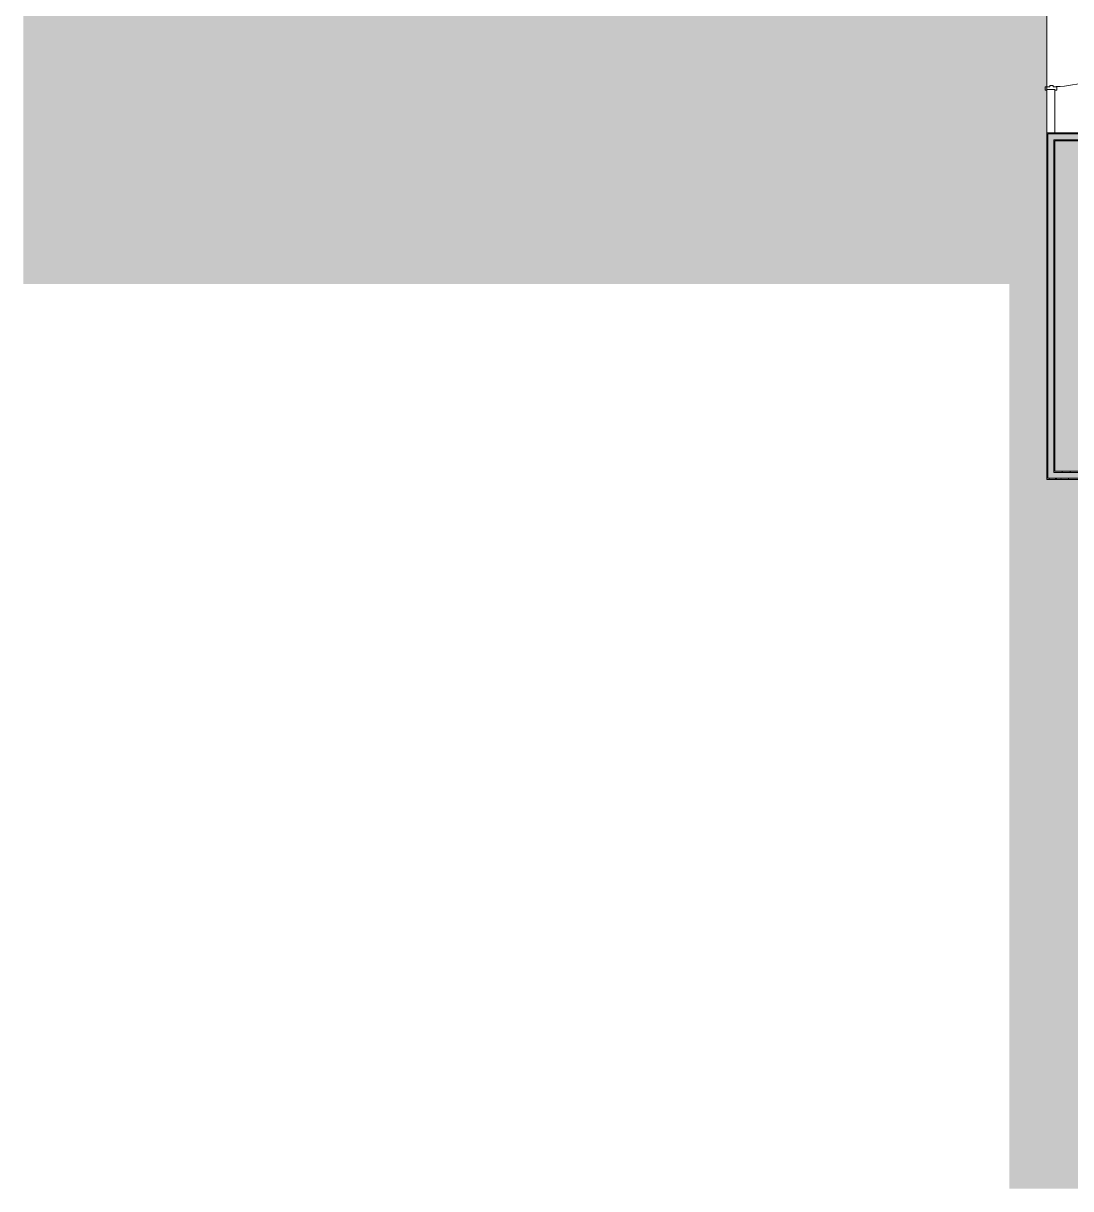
# Model space of a CAD drawing. Header units: inches. Extents: x 4757 to 6765, y 9919 to 10946.
# Drawn here: x 4757.3 to 5204.6, y 9918.5 to 10416 of the extents above; entities that cross this region are included whole.
import ezdxf

# ---------------------------------------------------------------- set-up
doc = ezdxf.new("R2010")
doc.units = ezdxf.units.IN
doc.header["$MEASUREMENT"] = 0
for name, color, linetype, lineweight in [('A-DETL-GENF', 92, 'Continuous', 9), ('A-DETL-THIN', 151, 'Continuous', 9), ('A-DOOR', 31, 'Continuous', 13), ('A-WALL-PATT', 111, 'Continuous', 13), ('I-WALL', 2, 'Continuous', 9), ('Propidex Polylines', 7, 'Continuous', 9), ('Rosslyn Plaza North_1777 North Kent St _W632_-09_dwg', 8, 'Continuous', 9)]:
    doc.layers.add(name, color=color, linetype=linetype, lineweight=lineweight)

# ---------------------------------------------------------------- blocks, each defined once
blk = doc.blocks.new('Door - Single - Solid Door-8328956-Level XX  POWER _ SIGNAL')
at = {"layer": 'A-DOOR'}
for p, q in [((-14.01, 38.59), (-12.63, 38.59)), ((-14.01, 2.59), (-14.01, 38.59)), ((-12.63, 38.59), (-12.63, 2.59)), ((-12.63, 2.59), (-14.01, 2.59))]:
    blk.add_line(p, q, dxfattribs=at)
at = {"layer": 'A-DOOR', "lineweight": 9}
for p, q in [((-15.63, 2.59), (-15.63, 1.84)), ((-14.13, 2.59), (-15.63, 2.59)), ((-14.13, 1.09), (-14.13, 2.59)), ((-13.63, 1.09), (-14.13, 1.09)), ((-13.63, -0.41), (-13.63, 1.09)), ((22.12, 1.09), (21.62, 1.09)), ((21.62, 1.09), (21.62, -0.41)), ((23.62, 2.59), (22.12, 2.59)), ((22.12, 2.59), (22.12, 1.09)), ((23.62, 1.84), (23.62, 2.59)), ((-15.63, -1.66), (-15.63, -2.41)), ((-15.63, -2.41), (-14.13, -2.41)), ((-14.13, -2.41), (-14.13, -0.41)), ((-14.13, -0.41), (-13.63, -0.41)), ((21.62, -0.41), (22.12, -0.41)), ((22.12, -0.41), (22.12, -2.41)), ((22.12, -2.41), (23.62, -2.41)), ((23.62, -2.41), (23.62, -1.66))]:
    blk.add_line(p, q, dxfattribs=at)
blk.add_arc((-14.01, 2.59), 36, 359.5, 90, dxfattribs=at)
blk = doc.blocks.new('Rosslyn Plaza North_1777 North Kent St _W632_-09_dwg-6954577-Level XX  POWER _ SIGNAL')
at = {"layer": 'A-WALL-PATT', "color": 7, "lineweight": 9}
for p, q in [((5194.45, 10368.17), (5194.41, 10368.23)), ((5194.68, 10368.82), (5194.62, 10368.71)), ((5194.67, 10368.23), (5194.79, 10368.23)), ((5194.67, 10362.47), (5194.79, 10362.47)), ((5197.55, 10364.39), (5197.67, 10364.39)), ((5194.67, 10360.55), (5194.79, 10360.55)), ((5194.67, 10357.67), (5194.79, 10357.67)), ((5197.55, 10360.55), (5197.67, 10360.55)), ((5197.62, 10360.47), (5197.56, 10360.36)), ((5197.91, 10360.25), (5197.87, 10360.32)), ((5197.91, 10359.06), (5197.91, 10359.05)), ((5194.74, 10356.14), (5194.68, 10356.25)), ((5194.87, 10354), (5194.81, 10354.11)), ((5197.49, 10353.3), (5197.43, 10353.41)), ((5197.55, 10356.71), (5197.67, 10356.71)), ((5197.55, 10353.83), (5197.67, 10353.83)), ((5197.84, 10354.61), (5197.78, 10354.72)), ((5194.65, 10350.55), (5194.58, 10350.66)), ((5194.71, 10347.75), (5194.64, 10347.63)), ((5194.67, 10351.91), (5194.79, 10351.91)), ((5194.67, 10349.99), (5194.79, 10349.99)), ((5197.55, 10349.99), (5197.67, 10349.99)), ((5197.62, 10351.15), (5197.56, 10351.26)), ((5197.75, 10349.01), (5197.69, 10349.12)), ((5194.42, 10347.09), (5194.41, 10347.11)), ((5194.55, 10344.95), (5194.49, 10345.06)), ((5194.67, 10347.11), (5194.79, 10347.11)), ((5194.91, 10344.26), (5194.87, 10344.18)), ((5197.55, 10346.15), (5197.67, 10346.15)), ((5197.55, 10343.27), (5197.67, 10343.27)), ((5194.67, 10341.35), (5194.79, 10341.35)), ((5194.67, 10339.43), (5194.79, 10339.43)), ((5194.8, 10342.15), (5194.74, 10342.04)), ((5197.55, 10339.43), (5197.67, 10339.43)), ((5197.65, 10339.4), (5197.58, 10339.29)), ((5197.91, 10339.13), (5197.85, 10339.24)), ((5194.71, 10335.07), (5194.65, 10335.18)), ((5194.67, 10336.55), (5194.79, 10336.55)), ((5194.77, 10334.41), (5194.7, 10334.3)), ((5197.55, 10335.59), (5197.67, 10335.59)), ((5197.55, 10332.71), (5197.67, 10332.71)), ((5197.74, 10333.8), (5197.68, 10333.69)), ((5197.87, 10335.94), (5197.81, 10335.83)), ((5194.67, 10330.79), (5194.79, 10330.79)), ((5194.67, 10328.87), (5194.79, 10328.87)), ((5194.91, 10330.88), (5194.91, 10330.89)), ((5197.47, 10332.22), (5197.41, 10332.31)), ((5197.55, 10328.87), (5197.67, 10328.87)), ((5197.72, 10327.94), (5197.66, 10328.04)), ((5194.53, 10323.87), (5194.46, 10323.98)), ((5194.6, 10324.53), (5194.54, 10324.42)), ((5194.67, 10325.99), (5194.79, 10325.99)), ((5197.55, 10325.03), (5197.67, 10325.03)), ((5197.71, 10326.06), (5197.64, 10325.95)), ((5194.47, 10322.38), (5194.41, 10322.28)), ((5194.67, 10320.23), (5194.79, 10320.23)), ((5194.67, 10318.31), (5194.79, 10318.31)), ((5194.83, 10321.07), (5194.76, 10320.96)), ((5197.55, 10322.15), (5197.67, 10322.15)), ((5197.55, 10318.31), (5197.67, 10318.31)), ((5194.44, 10314.64), (5194.41, 10314.6)), ((5194.67, 10315.43), (5194.79, 10315.43)), ((5194.79, 10313.33), (5194.73, 10313.22)), ((5197.41, 10314.04), (5197.41, 10314.03)), ((5197.54, 10316.18), (5197.48, 10316.07)), ((5197.55, 10314.47), (5197.67, 10314.47)), ((5197.77, 10312.72), (5197.7, 10312.61)), ((5194.67, 10309.67), (5194.79, 10309.67)), ((5194.67, 10307.75), (5194.79, 10307.75)), ((5194.82, 10311.85), (5194.75, 10311.96)), ((5194.91, 10309.76), (5194.88, 10309.81)), ((5197.57, 10309), (5197.51, 10309.11)), ((5197.55, 10311.59), (5197.67, 10311.59)), ((5197.55, 10307.75), (5197.67, 10307.75)), ((5197.91, 10310.33), (5197.86, 10310.42)), ((5194.5, 10302.8), (5194.44, 10302.91)), ((5194.72, 10306.25), (5194.66, 10306.36)), ((5194.67, 10304.87), (5194.79, 10304.87)), ((5197.48, 10303.41), (5197.41, 10303.51)), ((5197.55, 10303.91), (5197.67, 10303.91)), ((5197.7, 10306.86), (5197.63, 10306.97)), ((5197.73, 10304.98), (5197.67, 10304.87)), ((5197.83, 10304.72), (5197.76, 10304.83)), ((5194.5, 10301.31), (5194.44, 10301.2)), ((5194.63, 10300.65), (5194.57, 10300.76)), ((5194.67, 10299.11), (5194.79, 10299.11)), ((5197.55, 10301.03), (5197.67, 10301.03)), ((5194.46, 10293.57), (5194.41, 10293.48)), ((5194.67, 10297.19), (5194.79, 10297.19)), ((5194.67, 10294.31), (5194.79, 10294.31)), ((5197.44, 10292.96), (5197.41, 10292.91)), ((5197.55, 10297.19), (5197.67, 10297.19)), ((5197.55, 10293.35), (5197.67, 10293.35)), ((5194.67, 10288.55), (5194.79, 10288.55)), ((5194.79, 10290.77), (5194.73, 10290.88)), ((5194.82, 10292.26), (5194.75, 10292.15)), ((5197.54, 10287.93), (5197.48, 10288.04)), ((5197.55, 10290.47), (5197.67, 10290.47)), ((5194.67, 10286.63), (5194.79, 10286.63)), ((5194.67, 10283.75), (5194.79, 10283.75)), ((5194.91, 10286.66), (5194.85, 10286.55)), ((5197.55, 10286.63), (5197.67, 10286.63)), ((5197.55, 10282.79), (5197.67, 10282.79)), ((5197.76, 10283.91), (5197.69, 10283.8)), ((5197.8, 10283.64), (5197.74, 10283.75)), ((5194.6, 10279.58), (5194.54, 10279.69)), ((5194.67, 10277.99), (5194.79, 10277.99)), ((5194.88, 10278.92), (5194.81, 10278.81)), ((5197.55, 10279.91), (5197.67, 10279.91)), ((5197.85, 10278.31), (5197.79, 10278.2)), ((5194.67, 10276.07), (5194.79, 10276.07)), ((5194.67, 10273.19), (5194.79, 10273.19)), ((5197.55, 10276.07), (5197.67, 10276.07)), ((5194.49, 10272.49), (5194.43, 10272.38)), ((5194.71, 10269.04), (5194.65, 10268.93)), ((5197.55, 10272.23), (5197.67, 10272.23)), ((5197.55, 10269.35), (5197.67, 10269.35)), ((5197.82, 10270.57), (5197.75, 10270.46)), ((5194.58, 10266.89), (5194.52, 10266.78)), ((5194.67, 10267.43), (5194.79, 10267.43)), ((5194.67, 10265.51), (5194.79, 10265.51)), ((5194.9, 10267.55), (5194.83, 10267.66)), ((5194.91, 10265.54), (5194.87, 10265.47)), ((5197.43, 10264.14), (5197.41, 10264.11)), ((5197.55, 10265.51), (5197.67, 10265.51)), ((5197.65, 10264.71), (5197.58, 10264.82)), ((5194.45, 10260.64), (5194.41, 10260.71)), ((5194.55, 10259.15), (5194.49, 10259.04)), ((5194.58, 10258.5), (5194.52, 10258.61)), ((5194.67, 10262.63), (5194.79, 10262.63)), ((5194.8, 10261.96), (5194.74, 10262.07)), ((5197.52, 10258.55), (5197.46, 10258.44)), ((5197.55, 10259.11), (5197.49, 10259.22)), ((5197.55, 10261.67), (5197.67, 10261.67)), ((5197.55, 10258.79), (5197.67, 10258.79)), ((5197.65, 10260.69), (5197.59, 10260.58)), ((5197.78, 10262.56), (5197.71, 10262.67)), ((5197.9, 10260.42), (5197.84, 10260.53)), ((5194.71, 10256.36), (5194.64, 10256.47)), ((5194.67, 10256.87), (5194.79, 10256.87)), ((5194.67, 10254.95), (5194.79, 10254.95)), ((5194.9, 10257.84), (5194.84, 10257.73)), ((5197.46, 10253.51), (5197.41, 10253.59)), ((5197.55, 10254.95), (5197.67, 10254.95)), ((5197.88, 10257.23), (5197.81, 10257.12)), ((5194.67, 10252.07), (5194.79, 10252.07)), ((5197.49, 10250.81), (5197.43, 10250.7)), ((5197.55, 10251.11), (5197.67, 10251.11)), ((5197.55, 10248.23), (5197.67, 10248.23)), ((5197.84, 10249.5), (5197.78, 10249.38)), ((5194.61, 10245.82), (5194.55, 10245.71)), ((5194.67, 10246.31), (5194.79, 10246.31)), ((5194.67, 10244.39), (5194.79, 10244.39)), ((5194.87, 10246.48), (5194.81, 10246.59)), ((5197.55, 10244.39), (5197.67, 10244.39)), ((5197.62, 10243.63), (5197.56, 10243.74)), ((5194.43, 10239.57), (5194.41, 10239.59)), ((5194.58, 10238.08), (5194.51, 10237.97)), ((5194.67, 10241.51), (5194.79, 10241.51)), ((5197.55, 10240.55), (5197.67, 10240.55)), ((5197.88, 10239.34), (5197.82, 10239.45)), ((5194.68, 10235.28), (5194.62, 10235.39)), ((5194.67, 10235.75), (5194.79, 10235.75)), ((5194.67, 10233.83), (5194.79, 10233.83)), ((5194.91, 10236.74), (5194.86, 10236.66)), ((5197.55, 10237.47), (5197.49, 10237.36)), ((5197.55, 10237.67), (5197.67, 10237.67)), ((5197.55, 10233.83), (5197.67, 10233.83)), ((5194.67, 10230.95), (5194.79, 10230.95)), ((5197.43, 10232.44), (5197.41, 10232.47)), ((5197.51, 10229.73), (5197.45, 10229.62)), ((5197.55, 10229.99), (5197.67, 10229.99)), ((5197.87, 10228.42), (5197.8, 10228.31)), ((5194.67, 10225.19), (5194.79, 10225.19)), ((5194.67, 10223.27), (5194.79, 10223.27)), ((5194.91, 10223.36), (5194.91, 10223.37)), ((5197.55, 10227.11), (5197.67, 10227.11)), ((5200.92, 10224.47), (5200.86, 10224.58)), ((5204.36, 10224.28), (5204.31, 10224.36)), ((5204.52, 10224.58), (5204.45, 10224.47)), ((5195.63, 10221.35), (5195.75, 10221.35)), ((5198.08, 10221.72), (5198.04, 10221.78)), ((5198.31, 10221.51), (5198.25, 10221.4)), ((5198.51, 10221.35), (5198.63, 10221.35)), ((5200.45, 10221.38), (5200.4, 10221.28)), ((5200.43, 10221.35), (5200.55, 10221.35)), ((5203.67, 10221.63), (5203.61, 10221.74))]:
    blk.add_line(p, q, dxfattribs=at)
at = {"layer": 'I-WALL', "color": 7, "flags": 128}
for points in [[(5309.92, 10344.29), (5309.92, 10224.78), (5197.91, 10224.78), (5197.91, 10365.79), (5240.79, 10365.79), (5240.79, 10369.29), (5194.41, 10369.29), (5194.41, 10221.28), (5246.43, 10221.28), (5246.43, 10032.53), (5262.41, 10032.53), (5262.41, 10036.03), (5249.93, 10036.03), (5249.93, 10221.28)], [(5240.79, 10368.79), (5194.91, 10368.79), (5194.91, 10221.78), (5309.92, 10221.78), (5309.92, 10224.28), (5197.41, 10224.28), (5197.41, 10366.29), (5240.79, 10366.29)]]:
    blk.add_lwpolyline(points, dxfattribs=at)
at = {"layer": 'Propidex Polylines', "flags": 128}
blk.add_lwpolyline([(5441.29, 10369.3), (5194.41, 10369.3), (5194.41, 10221.28), (5246.43, 10221.28), (5246.43, 10032.53), (5309.94, 10032.53), (5309.94, 10132.8), (5488.54, 10132.8), (5488.54, 10254.28), (5441.29, 10254.28)], close=True, dxfattribs=at)

msp = doc.modelspace()

# ---------------------------------------------------------------- hatches: boundary and pattern name
at = {"layer": 'A-DETL-GENF'}
h = msp.add_hatch(color=9, dxfattribs=at)
h.paths.add_polyline_path([(6042.98, 9918.54), (6726.34, 9918.54), (6736.57, 9928.76), (6707, 9958.33), (6718.49, 9986.77), (6758.92, 9986.77), (6758.92, 10183.16), (6717.8, 10183.16), (6717.8, 10199.54), (6515.42, 10199.54), (6515.42, 10186.29), (6485.42, 10186.29), (6485.42, 10199.54), (6274.92, 10199.54), (6274.91, 10186.03), (6247.91, 10186.03), (6247.91, 10097.03), (6128.43, 10097.03), (6128.43, 9969.78), (5729.54, 9969.78), (5729.54, 9940.78), (5591.29, 9940.78), (5591.29, 9969.78), (5246.43, 9969.78), (5246.43, 10221.28), (5194.41, 10221.28), (5194.41, 10426.79), (5045.92, 10426.79), (5045.92, 10455.79), (5058.67, 10455.79), (5058.67, 10666.79), (5045.92, 10666.79), (5045.92, 10695.79), (5058.67, 10695.79), (5058.67, 10696.27), (4933.13, 10821.81), (4757.33, 10646.01), (4757.33, 10304.77), (5178.35, 10304.77), (5178.35, 9918.54), (5785.84, 9918.54)], flags=0)
h.paths.add_polyline_path([(6739.04, 9931.24), (6753.63, 9945.82), (6760.42, 9960.39), (6760.42, 9986.77), (6759.67, 9986.77), (6759.67, 9983.27), (6720.85, 9983.27), (6711.11, 9959.17), (6723.3, 9946.98)], flags=0)
h.paths.add_polyline_path([(6488.92, 9946.29), (6485.42, 9946.29), (6485.42, 9976.29), (6515.42, 9976.29), (6515.42, 9946.29), (6511.92, 9946.29)], flags=0)
h.paths.add_polyline_path([(6245.42, 9946.29), (6245.42, 9976.29), (6275.42, 9976.29), (6275.42, 9946.29), (6248.92, 9946.29)], flags=0)
h.paths.add_polyline_path([(6721.3, 10186.66), (6758.92, 10186.66), (6758.92, 10199.54), (6721.3, 10199.54), (6721.3, 10198.49)], flags=0)
h = msp.add_hatch(color=9, dxfattribs=at)
h.paths.add_polyline_path([(5271.56, 10032.53), (5594.79, 10032.53), (5594.79, 10369.29), (5194.41, 10369.29), (5194.41, 10221.28), (5246.43, 10221.28), (5246.43, 10032.53)], flags=0)
h.paths.add_polyline_path([(5726.04, 10033.28), (6128.43, 10033.28), (6128.43, 10097.03), (6247.91, 10097.03), (6247.91, 10186.79), (6246.16, 10186.79), (6246.16, 10215.79), (6247.91, 10215.79), (6247.91, 10369.29), (5726.04, 10369.29), (5726.04, 10218.14)], flags=0)

# ---------------------------------------------------------------- linework, layer by layer
at = {"layer": 'A-DETL-THIN'}
for p, q in [((5194.41, 10221.28), (5194.41, 10426.79)), ((5594.79, 10369.29), (5194.41, 10369.29)), ((5194.41, 10369.29), (5194.41, 10221.28)), ((5194.41, 10221.28), (5246.43, 10221.28)), ((5246.43, 10221.28), (5194.41, 10221.28))]:
    msp.add_line(p, q, dxfattribs=at)
at = {"layer": 'I-WALL', "lineweight": 13}
for p, q in [((5194.41, 10387.79), (5194.41, 10369.29)), ((5197.91, 10387.79), (5194.41, 10387.79)), ((5197.91, 10369.29), (5197.91, 10387.79)), ((5194.41, 10369.29), (5197.91, 10369.29))]:
    msp.add_line(p, q, dxfattribs=at)

# ---------------------------------------------------------------- block references
at = {"layer": 'A-DOOR', "rotation": 270}
msp.add_blockref('Door - Single - Solid Door-8328956-Level XX  POWER _ SIGNAL', (5196.07, 10411.03), dxfattribs=at)
at = {"layer": 'Rosslyn Plaza North_1777 North Kent St _W632_-09_dwg', "color": 7}
msp.add_blockref('Rosslyn Plaza North_1777 North Kent St _W632_-09_dwg-6954577-Level XX  POWER _ SIGNAL', (0, 0), dxfattribs=at)

doc.saveas('drawing.dxf')
